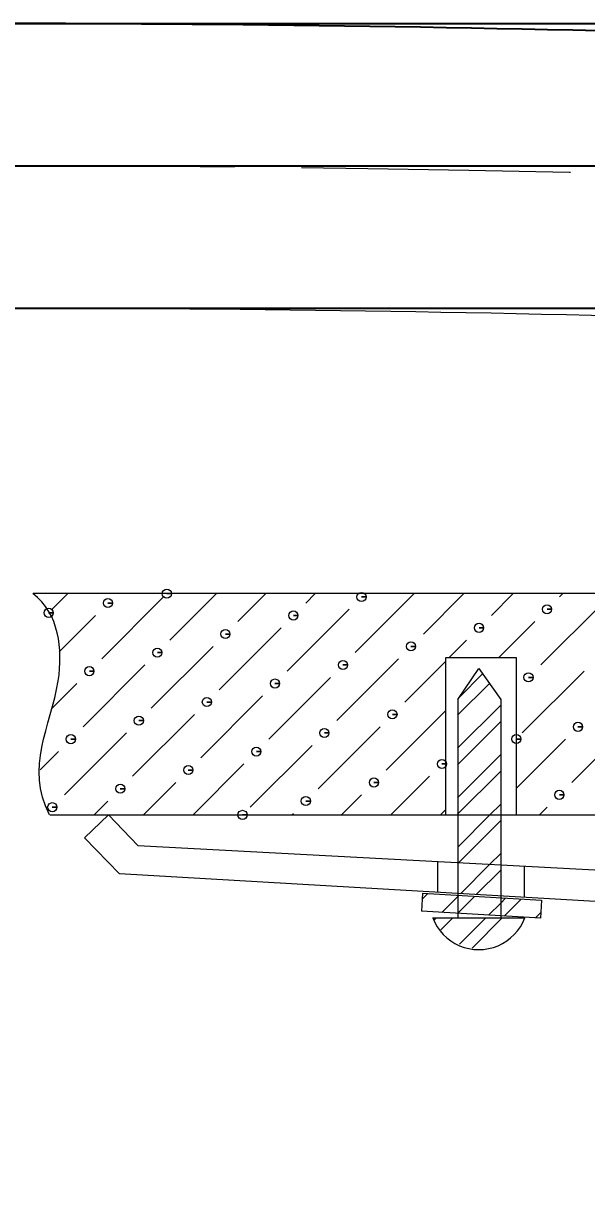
# Model space of a CAD drawing. Header units: millimetres. Extents: x 217 to 1740, y 261 to 1330.
# Drawn here: x 1229.6 to 1254.7, y 1037.9 to 1090.2 of the extents above; entities that cross this region are included whole.
import ezdxf

# ---------------------------------------------------------------- set-up
doc = ezdxf.new("R2010")
doc.units = ezdxf.units.MM
doc.linetypes.add('ACAD_ISO02W100', pattern=[15, 12, -3])
doc.linetypes.add('ACAD_ISO03W100', pattern=[30, 12, -18])
for name, color, linetype, lineweight in [('DEFAULT_1', 7, 'ACAD_ISO03W100', 0), ('尺寸標注', 1, 'Continuous', 30), ('細實線', 1, 'Continuous', 13)]:
    doc.layers.add(name, color=color, linetype=linetype, lineweight=lineweight)
doc.styles.add('DIM', font='txt.shx', dxfattribs={"width": 0.7, "bigfont": 'chineset.shx'})
doc.dimstyles.new('mm+in(开孔纸尺寸)', dxfattribs={"dimscale": 3, "dimtxt": 3.8, "dimasz": 2, "dimexe": 1.25, "dimexo": 0.625, "dimgap": 2, "dimtad": 1, "dimtxsty": 'DIM', "dimcen": 0, "dimclrd": 256, "dimclre": 256, "dimclrt": 3, "dimadec": 0, "dimazin": 0, "dimtfac": 1, "dimtmove": 0, "dimatfit": 1, "dimfxl": 1, "dimlwd": -1, "dimarcsym": 0})

# ---------------------------------------------------------------- blocks, each defined once
blk = doc.blocks.new('*D49')
at = {"layer": 'Defpoints', "color": 0}
for p in [(1226.941, 1090.241), (1227.274, 665.941), (1520.823, 665.941)]:
    blk.add_point(p, dxfattribs=at)
at = {"layer": '尺寸標注', "lineweight": -2}
for p, q in [((1228.816, 1090.241), (1524.573, 1090.241)), ((1229.149, 665.941), (1524.573, 665.941))]:
    blk.add_line(p, q, dxfattribs=at)
at = {"layer": '尺寸標注'}
blk.add_line((1520.823, 1084.241), (1520.823, 671.941), dxfattribs=at)
for points in [[(1521.823, 1084.241), (1519.823, 1084.241), (1520.823, 1090.241)], [(1519.823, 671.941), (1521.823, 671.941), (1520.823, 665.941)]]:
    blk.add_solid(points, dxfattribs=at)
at = {"layer": '尺寸標注', "color": 3, "insert": (1508.173, 878.091), "char_height": 11.4, "attachment_point": 5, "rotation": 90, "style": 'DIM'}
blk.add_mtext('424,3mm [16 11/16"]', dxfattribs=at)
blk = doc.blocks.new('*D52')
at = {"layer": 'Defpoints', "color": 0}
for p in [(1226.941, 1077.541), (1225.637, 678.641), (1447.823, 678.641)]:
    blk.add_point(p, dxfattribs=at)
at = {"layer": '尺寸標注', "lineweight": -2}
for p, q in [((1228.816, 1077.541), (1451.573, 1077.541)), ((1227.512, 678.641), (1451.573, 678.641))]:
    blk.add_line(p, q, dxfattribs=at)
at = {"layer": '尺寸標注'}
blk.add_line((1447.823, 1071.541), (1447.823, 684.641), dxfattribs=at)
for points in [[(1448.823, 1071.541), (1446.823, 1071.541), (1447.823, 1077.541)], [(1446.823, 684.641), (1448.823, 684.641), (1447.823, 678.641)]]:
    blk.add_solid(points, dxfattribs=at)
at = {"layer": '尺寸標注', "color": 3, "insert": (1435.173, 878.091), "char_height": 11.4, "attachment_point": 5, "rotation": 90, "style": 'DIM'}
blk.add_mtext('398,9mm [15 11/16"]', dxfattribs=at)
blk = doc.blocks.new('*D53')
at = {"layer": 'Defpoints', "color": 0}
for p in [(1226.941, 1083.891), (1225.633, 672.291), (1490.323, 672.291)]:
    blk.add_point(p, dxfattribs=at)
at = {"layer": '尺寸標注', "lineweight": -2}
for p, q in [((1228.816, 1083.891), (1494.073, 1083.891)), ((1227.508, 672.291), (1494.073, 672.291))]:
    blk.add_line(p, q, dxfattribs=at)
at = {"layer": '尺寸標注'}
blk.add_line((1490.323, 1077.891), (1490.323, 678.291), dxfattribs=at)
for points in [[(1491.323, 1077.891), (1489.323, 1077.891), (1490.323, 1083.891)], [(1489.323, 678.291), (1491.323, 678.291), (1490.323, 672.291)]]:
    blk.add_solid(points, dxfattribs=at)
at = {"layer": '尺寸標注', "color": 3, "insert": (1477.673, 878.091), "char_height": 11.4, "attachment_point": 5, "rotation": 90, "style": 'DIM'}
blk.add_mtext('411,6mm [16 3/16"]', dxfattribs=at)

msp = doc.modelspace()

# ---------------------------------------------------------------- linework, layer by layer
msp.add_arc((1226.941, -116.609), 1206.85, 86.560583, 90)
at = {"layer": 'DEFAULT_1', "color": 2, "linetype": 'ACAD_ISO02W100'}
msp.add_arc((1226.941, -116.609), 1200.5, 86.560583, 90, dxfattribs=at)
at = {"layer": 'DEFAULT_1', "color": 3, "linetype": 'ByBlock'}
msp.add_arc((1226.941, -116.609), 1194.15, 86.560583, 90, dxfattribs=at)
at = {"layer": '細實線'}
for points, knots in [([(1235.993, 1064.805), (1235.993, 1064.805), (1236.196, 1064.805), (1236.196, 1064.805), (1236.196, 1064.805), (1236.196, 1064.917), (1236.105, 1065.008), (1235.993, 1065.008), (1235.993, 1065.008), (1235.881, 1065.008), (1235.79, 1064.917), (1235.79, 1064.805), (1235.79, 1064.805), (1235.79, 1064.693), (1235.881, 1064.602), (1235.993, 1064.602), (1235.993, 1064.602), (1236.105, 1064.602), (1236.196, 1064.693), (1236.196, 1064.805), (1236.196, 1064.805), (1236.196, 1064.805), (1235.993, 1064.805), (1235.993, 1064.805)], [0, 0, 0, 0, 0.142857, 0.142857, 0.142857, 0.142857, 0.285714, 0.285714, 0.285714, 0.285714, 0.428571, 0.428571, 0.428571, 0.428571, 0.571429, 0.571429, 0.571429, 0.571429, 0.714286, 0.714286, 0.714286, 0.714286, 1, 1, 1, 1]), ([(1230.763, 1054.935), (1229.649, 1057.078), (1230.826, 1058.843), (1231.146, 1060.918), (1231.146, 1060.918), (1231.365, 1062.339), (1231.181, 1063.908), (1230.021, 1064.803)], [0, 0, 0, 0, 0.333333, 0.333333, 0.333333, 0.333333, 1, 1, 1, 1]), ([(1233.363, 1064.383), (1233.363, 1064.383), (1233.566, 1064.383), (1233.566, 1064.383), (1233.566, 1064.383), (1233.566, 1064.494), (1233.475, 1064.586), (1233.363, 1064.586), (1233.363, 1064.586), (1233.251, 1064.586), (1233.16, 1064.494), (1233.16, 1064.383), (1233.16, 1064.383), (1233.16, 1064.271), (1233.251, 1064.179), (1233.363, 1064.179), (1233.363, 1064.179), (1233.475, 1064.179), (1233.566, 1064.271), (1233.566, 1064.383), (1233.566, 1064.383), (1233.566, 1064.383), (1233.363, 1064.383), (1233.363, 1064.383)], [0, 0, 0, 0, 0.142857, 0.142857, 0.142857, 0.142857, 0.285714, 0.285714, 0.285714, 0.285714, 0.428571, 0.428571, 0.428571, 0.428571, 0.571429, 0.571429, 0.571429, 0.571429, 0.714286, 0.714286, 0.714286, 0.714286, 1, 1, 1, 1]), ([(1244.677, 1064.658), (1244.677, 1064.658), (1244.88, 1064.658), (1244.88, 1064.658), (1244.88, 1064.658), (1244.88, 1064.771), (1244.789, 1064.862), (1244.677, 1064.862), (1244.677, 1064.862), (1244.565, 1064.862), (1244.474, 1064.771), (1244.474, 1064.658), (1244.474, 1064.658), (1244.474, 1064.547), (1244.565, 1064.455), (1244.677, 1064.455), (1244.677, 1064.455), (1244.789, 1064.455), (1244.88, 1064.547), (1244.88, 1064.658), (1244.88, 1064.658), (1244.88, 1064.658), (1244.677, 1064.658), (1244.677, 1064.658)], [0, 0, 0, 0, 0.142857, 0.142857, 0.142857, 0.142857, 0.285714, 0.285714, 0.285714, 0.285714, 0.428571, 0.428571, 0.428571, 0.428571, 0.571429, 0.571429, 0.571429, 0.571429, 0.714286, 0.714286, 0.714286, 0.714286, 1, 1, 1, 1]), ([(1230.72, 1063.947), (1230.72, 1063.947), (1230.924, 1063.947), (1230.924, 1063.947), (1230.924, 1063.947), (1230.924, 1064.059), (1230.832, 1064.15), (1230.72, 1064.15), (1230.72, 1064.15), (1230.608, 1064.15), (1230.517, 1064.059), (1230.517, 1063.947), (1230.517, 1063.947), (1230.517, 1063.835), (1230.608, 1063.744), (1230.72, 1063.744), (1230.72, 1063.744), (1230.832, 1063.744), (1230.924, 1063.835), (1230.924, 1063.947), (1230.924, 1063.947), (1230.924, 1063.947), (1230.72, 1063.947), (1230.72, 1063.947)], [0, 0, 0, 0, 0.142857, 0.142857, 0.142857, 0.142857, 0.285714, 0.285714, 0.285714, 0.285714, 0.428571, 0.428571, 0.428571, 0.428571, 0.571429, 0.571429, 0.571429, 0.571429, 0.714286, 0.714286, 0.714286, 0.714286, 1, 1, 1, 1]), ([(1241.641, 1063.83), (1241.641, 1063.83), (1241.844, 1063.83), (1241.844, 1063.83), (1241.844, 1063.83), (1241.844, 1063.942), (1241.753, 1064.033), (1241.641, 1064.033), (1241.641, 1064.033), (1241.529, 1064.033), (1241.438, 1063.942), (1241.438, 1063.83), (1241.438, 1063.83), (1241.438, 1063.718), (1241.529, 1063.626), (1241.641, 1063.626), (1241.641, 1063.626), (1241.753, 1063.626), (1241.844, 1063.718), (1241.844, 1063.83), (1241.844, 1063.83), (1241.844, 1063.83), (1241.641, 1063.83), (1241.641, 1063.83)], [0, 0, 0, 0, 0.142857, 0.142857, 0.142857, 0.142857, 0.285714, 0.285714, 0.285714, 0.285714, 0.428571, 0.428571, 0.428571, 0.428571, 0.571429, 0.571429, 0.571429, 0.571429, 0.714286, 0.714286, 0.714286, 0.714286, 1, 1, 1, 1]), ([(1252.957, 1064.106), (1252.957, 1064.106), (1253.16, 1064.106), (1253.16, 1064.106), (1253.16, 1064.106), (1253.16, 1064.218), (1253.068, 1064.309), (1252.957, 1064.309), (1252.957, 1064.309), (1252.844, 1064.309), (1252.753, 1064.218), (1252.753, 1064.106), (1252.753, 1064.106), (1252.753, 1063.994), (1252.844, 1063.903), (1252.957, 1063.903), (1252.957, 1063.903), (1253.068, 1063.903), (1253.16, 1063.994), (1253.16, 1064.106), (1253.16, 1064.106), (1253.16, 1064.106), (1252.957, 1064.106), (1252.957, 1064.106)], [0, 0, 0, 0, 0.142857, 0.142857, 0.142857, 0.142857, 0.285714, 0.285714, 0.285714, 0.285714, 0.428571, 0.428571, 0.428571, 0.428571, 0.571429, 0.571429, 0.571429, 0.571429, 0.714286, 0.714286, 0.714286, 0.714286, 1, 1, 1, 1]), ([(1249.921, 1063.279), (1249.921, 1063.279), (1250.123, 1063.279), (1250.123, 1063.279), (1250.123, 1063.279), (1250.123, 1063.39), (1250.032, 1063.482), (1249.921, 1063.482), (1249.921, 1063.482), (1249.808, 1063.482), (1249.717, 1063.39), (1249.717, 1063.279), (1249.717, 1063.279), (1249.717, 1063.167), (1249.808, 1063.075), (1249.921, 1063.075), (1249.921, 1063.075), (1250.032, 1063.075), (1250.123, 1063.167), (1250.123, 1063.279), (1250.123, 1063.279), (1250.123, 1063.279), (1249.921, 1063.279), (1249.921, 1063.279)], [0, 0, 0, 0, 0.142857, 0.142857, 0.142857, 0.142857, 0.285714, 0.285714, 0.285714, 0.285714, 0.428571, 0.428571, 0.428571, 0.428571, 0.571429, 0.571429, 0.571429, 0.571429, 0.714286, 0.714286, 0.714286, 0.714286, 1, 1, 1, 1]), ([(1238.607, 1063.003), (1238.607, 1063.003), (1238.81, 1063.003), (1238.81, 1063.003), (1238.81, 1063.003), (1238.81, 1063.115), (1238.719, 1063.206), (1238.607, 1063.206), (1238.607, 1063.206), (1238.495, 1063.206), (1238.404, 1063.115), (1238.404, 1063.003), (1238.404, 1063.003), (1238.404, 1062.891), (1238.495, 1062.799), (1238.607, 1062.799), (1238.607, 1062.799), (1238.719, 1062.799), (1238.81, 1062.891), (1238.81, 1063.003), (1238.81, 1063.003), (1238.81, 1063.003), (1238.607, 1063.003), (1238.607, 1063.003)], [0, 0, 0, 0, 0.142857, 0.142857, 0.142857, 0.142857, 0.285714, 0.285714, 0.285714, 0.285714, 0.428571, 0.428571, 0.428571, 0.428571, 0.571429, 0.571429, 0.571429, 0.571429, 0.714286, 0.714286, 0.714286, 0.714286, 1, 1, 1, 1]), ([(1235.571, 1062.174), (1235.571, 1062.174), (1235.774, 1062.174), (1235.774, 1062.174), (1235.774, 1062.174), (1235.774, 1062.285), (1235.683, 1062.377), (1235.571, 1062.377), (1235.571, 1062.377), (1235.459, 1062.377), (1235.367, 1062.285), (1235.367, 1062.174), (1235.367, 1062.174), (1235.367, 1062.061), (1235.459, 1061.971), (1235.571, 1061.971), (1235.571, 1061.971), (1235.683, 1061.971), (1235.774, 1062.061), (1235.774, 1062.174), (1235.774, 1062.174), (1235.774, 1062.174), (1235.571, 1062.174), (1235.571, 1062.174)], [0, 0, 0, 0, 0.142857, 0.142857, 0.142857, 0.142857, 0.285714, 0.285714, 0.285714, 0.285714, 0.428571, 0.428571, 0.428571, 0.428571, 0.571429, 0.571429, 0.571429, 0.571429, 0.714286, 0.714286, 0.714286, 0.714286, 1, 1, 1, 1]), ([(1246.885, 1062.45), (1246.885, 1062.45), (1247.088, 1062.45), (1247.088, 1062.45), (1247.088, 1062.45), (1247.088, 1062.562), (1246.997, 1062.653), (1246.885, 1062.653), (1246.885, 1062.653), (1246.773, 1062.653), (1246.681, 1062.562), (1246.681, 1062.45), (1246.681, 1062.45), (1246.681, 1062.338), (1246.773, 1062.247), (1246.885, 1062.247), (1246.885, 1062.247), (1246.997, 1062.247), (1247.088, 1062.338), (1247.088, 1062.45), (1247.088, 1062.45), (1247.088, 1062.45), (1246.885, 1062.45), (1246.885, 1062.45)], [0, 0, 0, 0, 0.142857, 0.142857, 0.142857, 0.142857, 0.285714, 0.285714, 0.285714, 0.285714, 0.428571, 0.428571, 0.428571, 0.428571, 0.571429, 0.571429, 0.571429, 0.571429, 0.714286, 0.714286, 0.714286, 0.714286, 1, 1, 1, 1]), ([(1232.536, 1061.346), (1232.536, 1061.346), (1232.74, 1061.346), (1232.74, 1061.346), (1232.74, 1061.346), (1232.74, 1061.458), (1232.648, 1061.549), (1232.536, 1061.549), (1232.536, 1061.549), (1232.424, 1061.549), (1232.333, 1061.458), (1232.333, 1061.346), (1232.333, 1061.346), (1232.333, 1061.234), (1232.424, 1061.143), (1232.536, 1061.143), (1232.536, 1061.143), (1232.648, 1061.143), (1232.74, 1061.234), (1232.74, 1061.346), (1232.74, 1061.346), (1232.74, 1061.346), (1232.536, 1061.346), (1232.536, 1061.346)], [0, 0, 0, 0, 0.142857, 0.142857, 0.142857, 0.142857, 0.285714, 0.285714, 0.285714, 0.285714, 0.428571, 0.428571, 0.428571, 0.428571, 0.571429, 0.571429, 0.571429, 0.571429, 0.714286, 0.714286, 0.714286, 0.714286, 1, 1, 1, 1]), ([(1243.85, 1061.623), (1243.85, 1061.623), (1244.053, 1061.623), (1244.053, 1061.623), (1244.053, 1061.623), (1244.053, 1061.735), (1243.962, 1061.826), (1243.85, 1061.826), (1243.85, 1061.826), (1243.738, 1061.826), (1243.647, 1061.735), (1243.647, 1061.623), (1243.647, 1061.623), (1243.647, 1061.511), (1243.738, 1061.42), (1243.85, 1061.42), (1243.85, 1061.42), (1243.962, 1061.42), (1244.053, 1061.511), (1244.053, 1061.623), (1244.053, 1061.623), (1244.053, 1061.623), (1243.85, 1061.623), (1243.85, 1061.623)], [0, 0, 0, 0, 0.142857, 0.142857, 0.142857, 0.142857, 0.285714, 0.285714, 0.285714, 0.285714, 0.428571, 0.428571, 0.428571, 0.428571, 0.571429, 0.571429, 0.571429, 0.571429, 0.714286, 0.714286, 0.714286, 0.714286, 1, 1, 1, 1]), ([(1240.814, 1060.793), (1240.814, 1060.793), (1241.017, 1060.793), (1241.017, 1060.793), (1241.017, 1060.793), (1241.017, 1060.905), (1240.926, 1060.996), (1240.814, 1060.996), (1240.814, 1060.996), (1240.702, 1060.996), (1240.61, 1060.905), (1240.61, 1060.793), (1240.61, 1060.793), (1240.61, 1060.681), (1240.702, 1060.59), (1240.814, 1060.59), (1240.814, 1060.59), (1240.926, 1060.59), (1241.017, 1060.681), (1241.017, 1060.793), (1241.017, 1060.793), (1241.017, 1060.793), (1240.814, 1060.793), (1240.814, 1060.793)], [0, 0, 0, 0, 0.142857, 0.142857, 0.142857, 0.142857, 0.285714, 0.285714, 0.285714, 0.285714, 0.428571, 0.428571, 0.428571, 0.428571, 0.571429, 0.571429, 0.571429, 0.571429, 0.714286, 0.714286, 0.714286, 0.714286, 1, 1, 1, 1]), ([(1252.127, 1061.07), (1252.127, 1061.07), (1252.33, 1061.07), (1252.33, 1061.07), (1252.33, 1061.07), (1252.33, 1061.182), (1252.239, 1061.273), (1252.127, 1061.273), (1252.127, 1061.273), (1252.015, 1061.273), (1251.924, 1061.182), (1251.924, 1061.07), (1251.924, 1061.07), (1251.924, 1060.958), (1252.015, 1060.867), (1252.127, 1060.867), (1252.127, 1060.867), (1252.239, 1060.867), (1252.33, 1060.958), (1252.33, 1061.07), (1252.33, 1061.07), (1252.33, 1061.07), (1252.127, 1061.07), (1252.127, 1061.07)], [0, 0, 0, 0, 0.142857, 0.142857, 0.142857, 0.142857, 0.285714, 0.285714, 0.285714, 0.285714, 0.428571, 0.428571, 0.428571, 0.428571, 0.571429, 0.571429, 0.571429, 0.571429, 0.714286, 0.714286, 0.714286, 0.714286, 1, 1, 1, 1]), ([(1237.779, 1059.966), (1237.779, 1059.966), (1237.983, 1059.966), (1237.983, 1059.966), (1237.983, 1059.966), (1237.983, 1060.078), (1237.891, 1060.17), (1237.779, 1060.17), (1237.779, 1060.17), (1237.667, 1060.17), (1237.576, 1060.078), (1237.576, 1059.966), (1237.576, 1059.966), (1237.576, 1059.855), (1237.667, 1059.763), (1237.779, 1059.763), (1237.779, 1059.763), (1237.891, 1059.763), (1237.983, 1059.855), (1237.983, 1059.966), (1237.983, 1059.966), (1237.983, 1059.966), (1237.779, 1059.966), (1237.779, 1059.966)], [0, 0, 0, 0, 0.142857, 0.142857, 0.142857, 0.142857, 0.285714, 0.285714, 0.285714, 0.285714, 0.428571, 0.428571, 0.428571, 0.428571, 0.571429, 0.571429, 0.571429, 0.571429, 0.714286, 0.714286, 0.714286, 0.714286, 1, 1, 1, 1]), ([(1234.743, 1059.139), (1234.743, 1059.139), (1234.946, 1059.139), (1234.946, 1059.139), (1234.946, 1059.139), (1234.946, 1059.251), (1234.855, 1059.342), (1234.743, 1059.342), (1234.743, 1059.342), (1234.631, 1059.342), (1234.54, 1059.251), (1234.54, 1059.139), (1234.54, 1059.139), (1234.54, 1059.027), (1234.631, 1058.936), (1234.743, 1058.936), (1234.743, 1058.936), (1234.855, 1058.936), (1234.946, 1059.027), (1234.946, 1059.139), (1234.946, 1059.139), (1234.946, 1059.139), (1234.743, 1059.139), (1234.743, 1059.139)], [0, 0, 0, 0, 0.142857, 0.142857, 0.142857, 0.142857, 0.285714, 0.285714, 0.285714, 0.285714, 0.428571, 0.428571, 0.428571, 0.428571, 0.571429, 0.571429, 0.571429, 0.571429, 0.714286, 0.714286, 0.714286, 0.714286, 1, 1, 1, 1]), ([(1246.057, 1059.415), (1246.057, 1059.415), (1246.261, 1059.415), (1246.261, 1059.415), (1246.261, 1059.415), (1246.261, 1059.528), (1246.169, 1059.619), (1246.057, 1059.619), (1246.057, 1059.619), (1245.945, 1059.619), (1245.854, 1059.528), (1245.854, 1059.415), (1245.854, 1059.415), (1245.854, 1059.304), (1245.945, 1059.212), (1246.057, 1059.212), (1246.057, 1059.212), (1246.169, 1059.212), (1246.261, 1059.304), (1246.261, 1059.415), (1246.261, 1059.415), (1246.261, 1059.415), (1246.057, 1059.415), (1246.057, 1059.415)], [0, 0, 0, 0, 0.142857, 0.142857, 0.142857, 0.142857, 0.285714, 0.285714, 0.285714, 0.285714, 0.428571, 0.428571, 0.428571, 0.428571, 0.571429, 0.571429, 0.571429, 0.571429, 0.714286, 0.714286, 0.714286, 0.714286, 1, 1, 1, 1]), ([(1243.021, 1058.587), (1243.021, 1058.587), (1243.224, 1058.587), (1243.224, 1058.587), (1243.224, 1058.587), (1243.224, 1058.698), (1243.133, 1058.79), (1243.021, 1058.79), (1243.021, 1058.79), (1242.909, 1058.79), (1242.818, 1058.698), (1242.818, 1058.587), (1242.818, 1058.587), (1242.818, 1058.474), (1242.909, 1058.383), (1243.021, 1058.383), (1243.021, 1058.383), (1243.133, 1058.383), (1243.224, 1058.474), (1243.224, 1058.587), (1243.224, 1058.587), (1243.224, 1058.587), (1243.021, 1058.587), (1243.021, 1058.587)], [0, 0, 0, 0, 0.142857, 0.142857, 0.142857, 0.142857, 0.285714, 0.285714, 0.285714, 0.285714, 0.428571, 0.428571, 0.428571, 0.428571, 0.571429, 0.571429, 0.571429, 0.571429, 0.714286, 0.714286, 0.714286, 0.714286, 1, 1, 1, 1]), ([(1254.335, 1058.862), (1254.335, 1058.862), (1254.538, 1058.862), (1254.538, 1058.862), (1254.538, 1058.862), (1254.538, 1058.975), (1254.447, 1059.066), (1254.335, 1059.066), (1254.335, 1059.066), (1254.223, 1059.066), (1254.131, 1058.975), (1254.131, 1058.862), (1254.131, 1058.862), (1254.131, 1058.751), (1254.223, 1058.66), (1254.335, 1058.66), (1254.335, 1058.66), (1254.447, 1058.66), (1254.538, 1058.751), (1254.538, 1058.862), (1254.538, 1058.862), (1254.538, 1058.862), (1254.335, 1058.862), (1254.335, 1058.862)], [0, 0, 0, 0, 0.142857, 0.142857, 0.142857, 0.142857, 0.285714, 0.285714, 0.285714, 0.285714, 0.428571, 0.428571, 0.428571, 0.428571, 0.571429, 0.571429, 0.571429, 0.571429, 0.714286, 0.714286, 0.714286, 0.714286, 1, 1, 1, 1]), ([(1231.709, 1058.311), (1231.709, 1058.311), (1231.912, 1058.311), (1231.912, 1058.311), (1231.912, 1058.311), (1231.912, 1058.423), (1231.821, 1058.515), (1231.709, 1058.515), (1231.709, 1058.515), (1231.597, 1058.515), (1231.506, 1058.423), (1231.506, 1058.311), (1231.506, 1058.311), (1231.506, 1058.2), (1231.597, 1058.108), (1231.709, 1058.108), (1231.709, 1058.108), (1231.821, 1058.108), (1231.912, 1058.2), (1231.912, 1058.311), (1231.912, 1058.311), (1231.912, 1058.311), (1231.709, 1058.311), (1231.709, 1058.311)], [0, 0, 0, 0, 0.142857, 0.142857, 0.142857, 0.142857, 0.285714, 0.285714, 0.285714, 0.285714, 0.428571, 0.428571, 0.428571, 0.428571, 0.571429, 0.571429, 0.571429, 0.571429, 0.714286, 0.714286, 0.714286, 0.714286, 1, 1, 1, 1]), ([(1251.583, 1058.318), (1251.583, 1058.318), (1251.786, 1058.318), (1251.786, 1058.318), (1251.786, 1058.318), (1251.786, 1058.43), (1251.695, 1058.522), (1251.583, 1058.522), (1251.583, 1058.522), (1251.471, 1058.522), (1251.38, 1058.43), (1251.38, 1058.318), (1251.38, 1058.318), (1251.38, 1058.206), (1251.471, 1058.115), (1251.583, 1058.115), (1251.583, 1058.115), (1251.695, 1058.115), (1251.786, 1058.206), (1251.786, 1058.318), (1251.786, 1058.318), (1251.786, 1058.318), (1251.583, 1058.318), (1251.583, 1058.318)], [0, 0, 0, 0, 0.142857, 0.142857, 0.142857, 0.142857, 0.285714, 0.285714, 0.285714, 0.285714, 0.428571, 0.428571, 0.428571, 0.428571, 0.571429, 0.571429, 0.571429, 0.571429, 0.714286, 0.714286, 0.714286, 0.714286, 1, 1, 1, 1]), ([(1239.987, 1057.759), (1239.987, 1057.759), (1240.19, 1057.759), (1240.19, 1057.759), (1240.19, 1057.759), (1240.19, 1057.871), (1240.099, 1057.962), (1239.987, 1057.962), (1239.987, 1057.962), (1239.875, 1057.962), (1239.784, 1057.871), (1239.784, 1057.759), (1239.784, 1057.759), (1239.784, 1057.647), (1239.875, 1057.556), (1239.987, 1057.556), (1239.987, 1057.556), (1240.099, 1057.556), (1240.19, 1057.647), (1240.19, 1057.759), (1240.19, 1057.759), (1240.19, 1057.759), (1239.987, 1057.759), (1239.987, 1057.759)], [0, 0, 0, 0, 0.142857, 0.142857, 0.142857, 0.142857, 0.285714, 0.285714, 0.285714, 0.285714, 0.428571, 0.428571, 0.428571, 0.428571, 0.571429, 0.571429, 0.571429, 0.571429, 0.714286, 0.714286, 0.714286, 0.714286, 1, 1, 1, 1]), ([(1236.95, 1056.932), (1236.95, 1056.932), (1237.154, 1056.932), (1237.154, 1056.932), (1237.154, 1056.932), (1237.154, 1057.044), (1237.062, 1057.135), (1236.95, 1057.135), (1236.95, 1057.135), (1236.838, 1057.135), (1236.747, 1057.044), (1236.747, 1056.932), (1236.747, 1056.932), (1236.747, 1056.82), (1236.838, 1056.728), (1236.95, 1056.728), (1236.95, 1056.728), (1237.062, 1056.728), (1237.154, 1056.82), (1237.154, 1056.932), (1237.154, 1056.932), (1237.154, 1056.932), (1236.95, 1056.932), (1236.95, 1056.932)], [0, 0, 0, 0, 0.142857, 0.142857, 0.142857, 0.142857, 0.285714, 0.285714, 0.285714, 0.285714, 0.428571, 0.428571, 0.428571, 0.428571, 0.571429, 0.571429, 0.571429, 0.571429, 0.714286, 0.714286, 0.714286, 0.714286, 1, 1, 1, 1]), ([(1248.265, 1057.208), (1248.265, 1057.208), (1248.468, 1057.208), (1248.468, 1057.208), (1248.468, 1057.208), (1248.468, 1057.32), (1248.377, 1057.411), (1248.265, 1057.411), (1248.265, 1057.411), (1248.153, 1057.411), (1248.061, 1057.32), (1248.061, 1057.208), (1248.061, 1057.208), (1248.061, 1057.096), (1248.153, 1057.005), (1248.265, 1057.005), (1248.265, 1057.005), (1248.377, 1057.005), (1248.468, 1057.096), (1248.468, 1057.208), (1248.468, 1057.208), (1248.468, 1057.208), (1248.265, 1057.208), (1248.265, 1057.208)], [0, 0, 0, 0, 0.142857, 0.142857, 0.142857, 0.142857, 0.285714, 0.285714, 0.285714, 0.285714, 0.428571, 0.428571, 0.428571, 0.428571, 0.571429, 0.571429, 0.571429, 0.571429, 0.714286, 0.714286, 0.714286, 0.714286, 1, 1, 1, 1]), ([(1233.914, 1056.103), (1233.914, 1056.103), (1234.117, 1056.103), (1234.117, 1056.103), (1234.117, 1056.103), (1234.117, 1056.215), (1234.026, 1056.306), (1233.914, 1056.306), (1233.914, 1056.306), (1233.802, 1056.306), (1233.711, 1056.215), (1233.711, 1056.103), (1233.711, 1056.103), (1233.711, 1055.991), (1233.802, 1055.9), (1233.914, 1055.9), (1233.914, 1055.9), (1234.026, 1055.9), (1234.117, 1055.991), (1234.117, 1056.103), (1234.117, 1056.103), (1234.117, 1056.103), (1233.914, 1056.103), (1233.914, 1056.103)], [0, 0, 0, 0, 0.142857, 0.142857, 0.142857, 0.142857, 0.285714, 0.285714, 0.285714, 0.285714, 0.428571, 0.428571, 0.428571, 0.428571, 0.571429, 0.571429, 0.571429, 0.571429, 0.714286, 0.714286, 0.714286, 0.714286, 1, 1, 1, 1]), ([(1245.23, 1056.379), (1245.23, 1056.379), (1245.433, 1056.379), (1245.433, 1056.379), (1245.433, 1056.379), (1245.433, 1056.491), (1245.342, 1056.583), (1245.23, 1056.583), (1245.23, 1056.583), (1245.118, 1056.583), (1245.027, 1056.491), (1245.027, 1056.379), (1245.027, 1056.379), (1245.027, 1056.267), (1245.118, 1056.176), (1245.23, 1056.176), (1245.23, 1056.176), (1245.342, 1056.176), (1245.433, 1056.267), (1245.433, 1056.379), (1245.433, 1056.379), (1245.433, 1056.379), (1245.23, 1056.379), (1245.23, 1056.379)], [0, 0, 0, 0, 0.142857, 0.142857, 0.142857, 0.142857, 0.285714, 0.285714, 0.285714, 0.285714, 0.428571, 0.428571, 0.428571, 0.428571, 0.571429, 0.571429, 0.571429, 0.571429, 0.714286, 0.714286, 0.714286, 0.714286, 1, 1, 1, 1]), ([(1242.194, 1055.552), (1242.194, 1055.552), (1242.397, 1055.552), (1242.397, 1055.552), (1242.397, 1055.552), (1242.397, 1055.664), (1242.306, 1055.755), (1242.194, 1055.755), (1242.194, 1055.755), (1242.082, 1055.755), (1241.991, 1055.664), (1241.991, 1055.552), (1241.991, 1055.552), (1241.991, 1055.44), (1242.082, 1055.349), (1242.194, 1055.349), (1242.194, 1055.349), (1242.306, 1055.349), (1242.397, 1055.44), (1242.397, 1055.552), (1242.397, 1055.552), (1242.397, 1055.552), (1242.194, 1055.552), (1242.194, 1055.552)], [0, 0, 0, 0, 0.142857, 0.142857, 0.142857, 0.142857, 0.285714, 0.285714, 0.285714, 0.285714, 0.428571, 0.428571, 0.428571, 0.428571, 0.571429, 0.571429, 0.571429, 0.571429, 0.714286, 0.714286, 0.714286, 0.714286, 1, 1, 1, 1]), ([(1253.507, 1055.828), (1253.507, 1055.828), (1253.711, 1055.828), (1253.711, 1055.828), (1253.711, 1055.828), (1253.711, 1055.94), (1253.619, 1056.031), (1253.507, 1056.031), (1253.507, 1056.031), (1253.395, 1056.031), (1253.304, 1055.94), (1253.304, 1055.828), (1253.304, 1055.828), (1253.304, 1055.716), (1253.395, 1055.625), (1253.507, 1055.625), (1253.507, 1055.625), (1253.619, 1055.625), (1253.711, 1055.716), (1253.711, 1055.828), (1253.711, 1055.828), (1253.711, 1055.828), (1253.507, 1055.828), (1253.507, 1055.828)], [0, 0, 0, 0, 0.142857, 0.142857, 0.142857, 0.142857, 0.285714, 0.285714, 0.285714, 0.285714, 0.428571, 0.428571, 0.428571, 0.428571, 0.571429, 0.571429, 0.571429, 0.571429, 0.714286, 0.714286, 0.714286, 0.714286, 1, 1, 1, 1]), ([(1230.88, 1055.276), (1230.88, 1055.276), (1231.083, 1055.276), (1231.083, 1055.276), (1231.083, 1055.276), (1231.083, 1055.388), (1230.992, 1055.479), (1230.88, 1055.479), (1230.88, 1055.479), (1230.768, 1055.479), (1230.676, 1055.388), (1230.676, 1055.276), (1230.676, 1055.276), (1230.676, 1055.164), (1230.768, 1055.072), (1230.88, 1055.072), (1230.88, 1055.072), (1230.992, 1055.072), (1231.083, 1055.164), (1231.083, 1055.276), (1231.083, 1055.276), (1231.083, 1055.276), (1230.88, 1055.276), (1230.88, 1055.276)], [0, 0, 0, 0, 0.142857, 0.142857, 0.142857, 0.142857, 0.285714, 0.285714, 0.285714, 0.285714, 0.428571, 0.428571, 0.428571, 0.428571, 0.571429, 0.571429, 0.571429, 0.571429, 0.714286, 0.714286, 0.714286, 0.714286, 1, 1, 1, 1]), ([(1239.369, 1054.935), (1239.369, 1054.935), (1239.572, 1054.935), (1239.572, 1054.935), (1239.572, 1054.935), (1239.572, 1055.046), (1239.481, 1055.137), (1239.369, 1055.137), (1239.369, 1055.137), (1239.257, 1055.137), (1239.166, 1055.046), (1239.166, 1054.935), (1239.166, 1054.935), (1239.166, 1054.822), (1239.257, 1054.731), (1239.369, 1054.731), (1239.369, 1054.731), (1239.481, 1054.731), (1239.572, 1054.822), (1239.572, 1054.935), (1239.572, 1054.935), (1239.572, 1054.935), (1239.369, 1054.935), (1239.369, 1054.935)], [0, 0, 0, 0, 0.142857, 0.142857, 0.142857, 0.142857, 0.285714, 0.285714, 0.285714, 0.285714, 0.428571, 0.428571, 0.428571, 0.428571, 0.571429, 0.571429, 0.571429, 0.571429, 0.714286, 0.714286, 0.714286, 0.714286, 1, 1, 1, 1]), ([(1247.853, 1050.334), (1248.068, 1049.777), (1248.498, 1049.33), (1249.047, 1049.096), (1249.047, 1049.096), (1249.597, 1048.864), (1250.217, 1048.864), (1250.769, 1049.096), (1250.769, 1049.096), (1251.318, 1049.33), (1251.749, 1049.777), (1251.963, 1050.334)], [0, 0, 0, 0, 0.25, 0.25, 0.25, 0.25, 0.5, 0.5, 0.5, 0.5, 1, 1, 1, 1])]:
    msp.add_open_spline(points, degree=3, knots=knots, dxfattribs=at)
for points in [[(1269.415, 1064.805), (1269.415, 1064.805), (1230.023, 1064.805), (1230.023, 1064.805)], [(1230.879, 1064.106), (1230.879, 1064.106), (1231.578, 1064.805), (1231.578, 1064.805)], [(1233.086, 1061.899), (1233.086, 1061.899), (1235.847, 1064.658), (1235.847, 1064.658)], [(1236.122, 1062.726), (1236.122, 1062.726), (1238.201, 1064.805), (1238.201, 1064.805)], [(1239.159, 1063.554), (1239.159, 1063.554), (1240.409, 1064.805), (1240.409, 1064.805)], [(1242.194, 1064.383), (1242.194, 1064.383), (1242.616, 1064.805), (1242.616, 1064.805)], [(1244.4, 1062.174), (1244.4, 1062.174), (1247.03, 1064.805), (1247.03, 1064.805)], [(1247.437, 1063.003), (1247.437, 1063.003), (1249.239, 1064.805), (1249.239, 1064.805)], [(1250.471, 1063.83), (1250.471, 1063.83), (1251.447, 1064.805), (1251.447, 1064.805)], [(1253.507, 1064.658), (1253.507, 1064.658), (1253.654, 1064.805), (1253.654, 1064.805)], [(1241.364, 1061.346), (1241.364, 1061.346), (1244.125, 1064.106), (1244.125, 1064.106)], [(1252.68, 1061.623), (1252.68, 1061.623), (1255.438, 1064.383), (1255.438, 1064.383)], [(1231.186, 1062.206), (1231.186, 1062.206), (1232.81, 1063.83), (1232.81, 1063.83)], [(1250.787, 1061.936), (1250.787, 1061.936), (1252.404, 1063.554), (1252.404, 1063.554)], [(1238.33, 1060.519), (1238.33, 1060.519), (1241.09, 1063.279), (1241.09, 1063.279)], [(1235.294, 1059.69), (1235.294, 1059.69), (1238.054, 1062.45), (1238.054, 1062.45)], [(1248.579, 1061.936), (1248.579, 1061.936), (1249.368, 1062.726), (1249.368, 1062.726)], [(1243.573, 1059.139), (1243.573, 1059.139), (1246.333, 1061.899), (1246.333, 1061.899)], [(1251.586, 1061.936), (1251.586, 1061.936), (1248.425, 1061.936), (1248.425, 1061.936)], [(1248.425, 1061.936), (1248.425, 1061.936), (1248.425, 1054.935), (1248.425, 1054.935)], [(1251.586, 1054.935), (1251.586, 1054.935), (1251.586, 1061.936), (1251.586, 1061.936)], [(1232.259, 1058.862), (1232.259, 1058.862), (1235.017, 1061.623), (1235.017, 1061.623)], [(1246.61, 1059.966), (1246.61, 1059.966), (1248.423, 1061.78), (1248.423, 1061.78)], [(1248.97, 1060.084), (1248.97, 1060.084), (1249.917, 1061.461), (1249.917, 1061.461)], [(1249.917, 1061.461), (1249.917, 1061.461), (1250.889, 1060.084), (1250.889, 1060.084)], [(1251.851, 1058.587), (1251.851, 1058.587), (1254.611, 1061.346), (1254.611, 1061.346)], [(1240.537, 1058.311), (1240.537, 1058.311), (1243.297, 1061.07), (1243.297, 1061.07)], [(1248.966, 1059.381), (1248.966, 1059.381), (1250.383, 1060.797), (1250.383, 1060.797)], [(1249.043, 1060.192), (1249.043, 1060.192), (1250.079, 1061.229), (1250.079, 1061.229)], [(1230.876, 1059.688), (1230.876, 1059.688), (1231.983, 1060.793), (1231.983, 1060.793)], [(1237.502, 1057.483), (1237.502, 1057.483), (1240.262, 1060.243), (1240.262, 1060.243)], [(1248.966, 1057.909), (1248.966, 1057.909), (1250.888, 1059.83), (1250.888, 1059.83)], [(1248.97, 1060.084), (1248.97, 1060.084), (1248.97, 1050.334), (1248.97, 1050.334)], [(1250.889, 1060.084), (1250.889, 1060.084), (1250.889, 1050.334), (1250.889, 1050.334)], [(1234.466, 1056.656), (1234.466, 1056.656), (1237.226, 1059.415), (1237.226, 1059.415)], [(1245.78, 1056.932), (1245.78, 1056.932), (1248.423, 1059.573), (1248.423, 1059.573)], [(1242.744, 1056.103), (1242.744, 1056.103), (1245.506, 1058.862), (1245.506, 1058.862)], [(1248.966, 1057.174), (1248.966, 1057.174), (1250.888, 1059.094), (1250.888, 1059.094)], [(1254.06, 1056.379), (1254.06, 1056.379), (1256.818, 1059.139), (1256.818, 1059.139)], [(1231.432, 1055.828), (1231.432, 1055.828), (1234.19, 1058.587), (1234.19, 1058.587)], [(1251.583, 1056.111), (1251.583, 1056.111), (1253.783, 1058.311), (1253.783, 1058.311)], [(1230.336, 1056.94), (1230.336, 1056.94), (1231.155, 1057.759), (1231.155, 1057.759)], [(1239.71, 1055.276), (1239.71, 1055.276), (1242.469, 1058.036), (1242.469, 1058.036)], [(1237.161, 1054.935), (1237.161, 1054.935), (1239.433, 1057.208), (1239.433, 1057.208)], [(1248.966, 1055.701), (1248.966, 1055.701), (1250.888, 1057.623), (1250.888, 1057.623)], [(1245.992, 1054.935), (1245.992, 1054.935), (1247.713, 1056.656), (1247.713, 1056.656)], [(1248.966, 1054.965), (1248.966, 1054.965), (1250.888, 1056.887), (1250.888, 1056.887)], [(1234.952, 1054.935), (1234.952, 1054.935), (1236.399, 1056.379), (1236.399, 1056.379)], [(1243.783, 1054.935), (1243.783, 1054.935), (1244.677, 1055.828), (1244.677, 1055.828)], [(1232.745, 1054.935), (1232.745, 1054.935), (1233.363, 1055.552), (1233.363, 1055.552)], [(1248.199, 1054.935), (1248.199, 1054.935), (1248.423, 1055.157), (1248.423, 1055.157)], [(1250.406, 1054.933), (1250.406, 1054.933), (1250.888, 1055.413), (1250.888, 1055.413)], [(1252.613, 1054.935), (1252.613, 1054.935), (1252.957, 1055.276), (1252.957, 1055.276)], [(1230.766, 1054.935), (1230.766, 1054.935), (1271.063, 1054.935), (1271.063, 1054.935)], [(1233.384, 1054.935), (1233.384, 1054.935), (1232.326, 1053.915), (1232.326, 1053.915)], [(1234.697, 1053.571), (1234.697, 1053.571), (1233.384, 1054.935), (1233.384, 1054.935)], [(1241.576, 1054.935), (1241.576, 1054.935), (1241.641, 1054.999), (1241.641, 1054.999)], [(1248.968, 1053.494), (1248.968, 1053.494), (1250.408, 1054.935), (1250.408, 1054.935)], [(1249.013, 1052.803), (1249.013, 1052.803), (1250.888, 1054.679), (1250.888, 1054.679)], [(1232.326, 1053.915), (1232.326, 1053.915), (1233.878, 1052.303), (1233.878, 1052.303)], [(1234.697, 1053.571), (1234.697, 1053.571), (1265.696, 1051.91), (1265.696, 1051.91)], [(1250.409, 1052.729), (1250.409, 1052.729), (1250.888, 1053.207), (1250.888, 1053.207)], [(1248.075, 1052.854), (1248.075, 1052.854), (1248.075, 1051.477), (1248.075, 1051.477)], [(1248.968, 1052.76), (1248.968, 1052.76), (1249.013, 1052.803), (1249.013, 1052.803)], [(1249.098, 1051.417), (1249.098, 1051.417), (1250.409, 1052.729), (1250.409, 1052.729)], [(1249.793, 1051.376), (1249.793, 1051.376), (1250.888, 1052.472), (1250.888, 1052.472)], [(1251.938, 1052.647), (1251.938, 1052.647), (1251.938, 1051.253), (1251.938, 1051.253)], [(1266.356, 1050.413), (1266.356, 1050.413), (1233.876, 1052.303), (1233.876, 1052.303)], [(1247.401, 1051.435), (1247.401, 1051.435), (1247.354, 1050.632), (1247.354, 1050.632)], [(1247.387, 1051.177), (1247.387, 1051.177), (1247.63, 1051.422), (1247.63, 1051.422)], [(1247.401, 1051.435), (1247.401, 1051.435), (1252.706, 1051.126), (1252.706, 1051.126)], [(1248.261, 1050.58), (1248.261, 1050.58), (1248.968, 1051.287), (1248.968, 1051.287)], [(1248.968, 1051.287), (1248.968, 1051.287), (1249.022, 1051.341), (1249.022, 1051.341)], [(1248.968, 1050.55), (1248.968, 1050.55), (1249.717, 1051.3), (1249.717, 1051.3)], [(1250.346, 1050.458), (1250.346, 1050.458), (1250.888, 1050.999), (1250.888, 1050.999)], [(1250.889, 1051.001), (1250.889, 1051.001), (1251.107, 1051.219), (1251.107, 1051.219)], [(1251.043, 1050.419), (1251.043, 1050.419), (1251.804, 1051.18), (1251.804, 1051.18)], [(1252.706, 1051.126), (1252.706, 1051.126), (1252.659, 1050.323), (1252.659, 1050.323)], [(1252.659, 1050.323), (1252.659, 1050.323), (1247.354, 1050.632), (1247.354, 1050.632)], [(1247.851, 1050.334), (1247.851, 1050.334), (1251.962, 1050.334), (1251.962, 1050.334)], [(1247.918, 1050.238), (1247.918, 1050.238), (1248.015, 1050.336), (1248.015, 1050.336)], [(1248.22, 1049.804), (1248.22, 1049.804), (1248.752, 1050.336), (1248.752, 1050.336)], [(1248.957, 1050.539), (1248.957, 1050.539), (1248.968, 1050.552), (1248.968, 1050.552)], [(1249.047, 1049.161), (1249.047, 1049.161), (1250.224, 1050.336), (1250.224, 1050.336)], [(1249.61, 1048.987), (1249.61, 1048.987), (1250.96, 1050.336), (1250.96, 1050.336)], [(1252.433, 1050.338), (1252.433, 1050.338), (1252.674, 1050.578), (1252.674, 1050.578)]]:
    msp.add_open_spline(points, degree=3, dxfattribs=at)

# ---------------------------------------------------------------- dimensions: what is measured, and where the dimension line sits
at = {"layer": '尺寸標注'}
for base, p1, p2, picture, middle in [((1520.823, 665.941), (1226.941, 1090.241), (1227.274, 665.941), '*D49', (1520.823, 878.091)), ((1490.323, 672.291), (1226.941, 1083.891), (1225.633, 672.291), '*D53', (1490.323, 878.091)), ((1447.823, 678.641), (1226.941, 1077.541), (1225.637, 678.641), '*D52', (1447.823, 878.091))]:
    dim = msp.add_linear_dim(base=base, p1=p1, p2=p2, angle=90, dimstyle='mm+in(开孔纸尺寸)', override={"dimpost": 'mm', "dimtofl": 0}, dxfattribs=at)
    dim.commit()
    dim.dimension.update_dxf_attribs({"geometry": picture, "text_midpoint": middle, "dimtype": 160})

doc.saveas('drawing.dxf')
